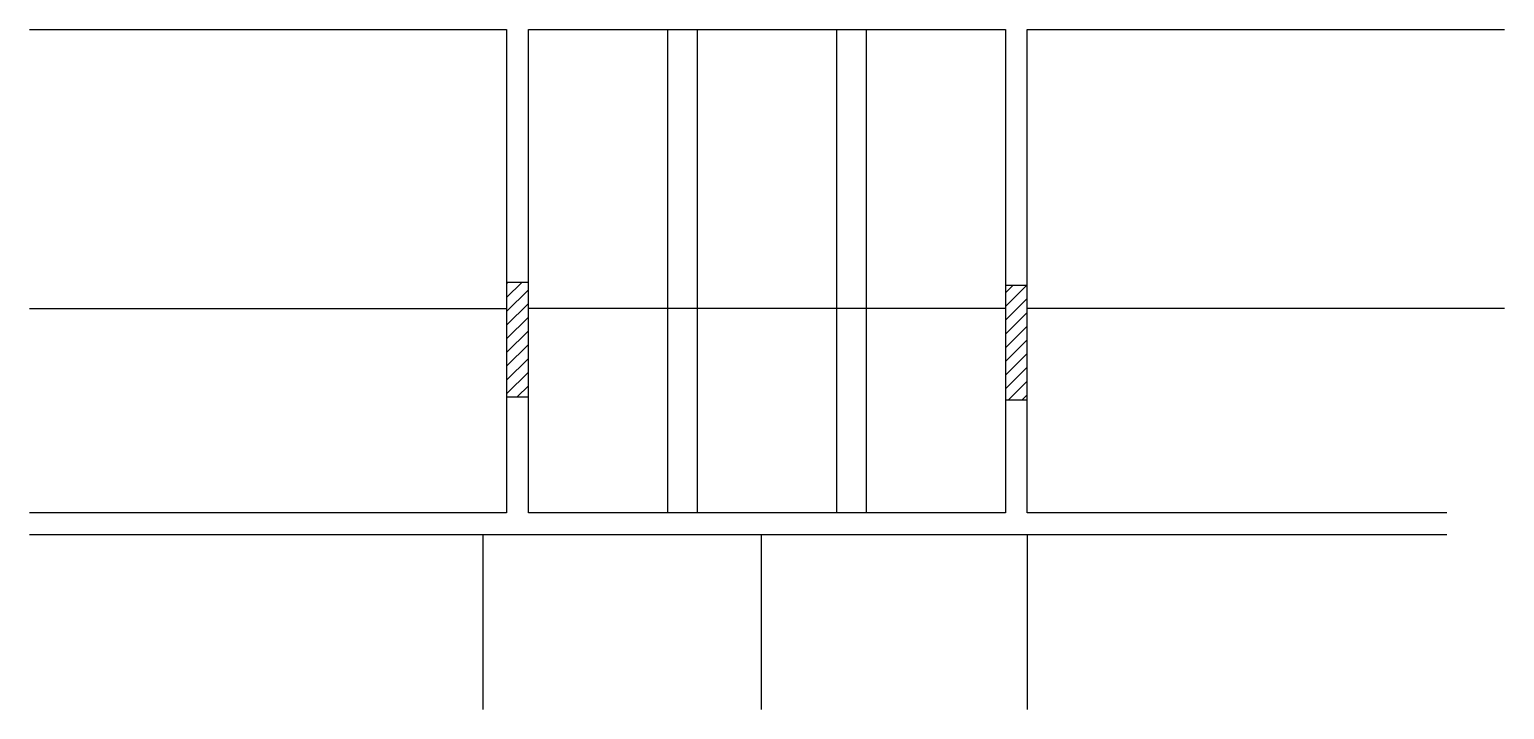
# Model space of a CAD drawing. Header units: metres. Extents: x 5383 to 6675, y 2127 to 2722.
import ezdxf

# ---------------------------------------------------------------- set-up
doc = ezdxf.new("R2010")
doc.units = ezdxf.units.M
for name, color, linetype in [('3', 7, 'Continuous'), ('7', 7, 'Continuous'), ('Painéis', 7, 'Continuous')]:
    doc.layers.add(name, color=color, linetype=linetype)

msp = doc.modelspace()

# ---------------------------------------------------------------- linework, layer by layer
at = {"layer": '3', "color": 7, "lineweight": 25}
for p, q in [((5800.5, 2487.4), (5813.7, 2500.5)), ((5800.5, 2499.4), (5801.6, 2500.5)), ((5800.5, 2475.3), (5819.5, 2494.3)), ((6237.5, 2479.6), (6255.9, 2498)), ((6237.5, 2491.6), (6243.9, 2498)), ((5800.5, 2463.3), (5819.5, 2482.3)), ((6237.5, 2467.6), (6256.5, 2486.6)), ((5800.5, 2451.3), (5819.5, 2470.3)), ((6237.5, 2455.5), (6256.5, 2474.5)), ((5800.5, 2439.3), (5819.5, 2458.3)), ((6237.5, 2443.5), (6256.5, 2462.5)), ((5800.5, 2427.3), (5819.5, 2446.3)), ((6237.5, 2431.5), (6256.5, 2450.5)), ((5800.5, 2415.2), (5819.5, 2434.2)), ((6237.5, 2419.5), (6256.5, 2438.5)), ((5800.5, 2403.2), (5819.5, 2422.2)), ((6237.5, 2407.5), (6256.5, 2426.5)), ((5809.8, 2400.5), (5819.5, 2410.2)), ((6240.1, 2398), (6256.5, 2414.4)), ((6252.1, 2398), (6256.5, 2402.4))]:
    msp.add_line(p, q, dxfattribs=at)
for points in [[(5382.5, 2722), (5800.5, 2722)], [(5800.5, 2722), (5800.5, 2500.5)], [(5819.5, 2722), (6237.5, 2722)], [(5819.5, 2500.5), (5819.5, 2722)], [(6237.5, 2722), (6237.5, 2498)], [(6256.5, 2722), (6674.5, 2722)], [(6256.5, 2498), (6256.5, 2722)], [(5800.5, 2400.5), (5800.5, 2299)], [(5819.5, 2299), (5819.5, 2400.5)], [(6237.5, 2398), (6237.5, 2299)], [(6256.5, 2299), (6256.5, 2398)], [(5800.5, 2299), (5382.5, 2299)], [(6237.5, 2299), (5819.5, 2299)], [(6624, 2299), (6256.5, 2299)], [(5382.5, 2280), (5810, 2280)], [(5810, 2280), (6247, 2280)], [(6247, 2280), (6624, 2280)]]:
    msp.add_lwpolyline(points, dxfattribs=at)
at = {"layer": '7', "color": 7, "lineweight": 25}
for points in [[(5800.5, 2400.5), (5819.5, 2400.5), (5819.5, 2500.5), (5800.5, 2500.5), (5800.5, 2400.5)], [(6237.5, 2398), (6256.5, 2398), (6256.5, 2498), (6237.5, 2498), (6237.5, 2398)]]:
    msp.add_lwpolyline(points, dxfattribs=at)
at = {"layer": 'Painéis', "color": 7, "lineweight": 25}
for p, q in [((5941.5, 2722), (5941.5, 2299)), ((5967.5, 2722), (5967.5, 2299)), ((6089.5, 2722), (6089.5, 2299)), ((6115.5, 2722), (6115.5, 2299)), ((5382.5, 2478), (5800.5, 2478)), ((6237.5, 2478), (5819.5, 2478)), ((6674.5, 2478), (6256.5, 2478)), ((5779.5, 2280), (5779.5, 2127.1)), ((6023.5, 2280), (6023.5, 2127.1)), ((6256.5, 2280), (6256.5, 2127.1))]:
    msp.add_line(p, q, dxfattribs=at)

doc.saveas('drawing.dxf')
